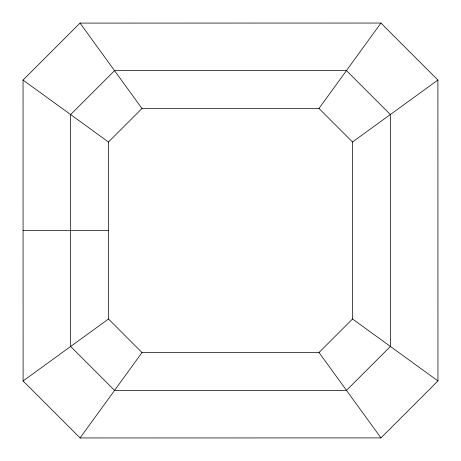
<?xml version="1.0" encoding="UTF-8"?>
<svg xmlns="http://www.w3.org/2000/svg" width="461" height="461" viewBox="0 0 461 461"><rect width="100%" height="100%" fill="white"/><g stroke="black" fill="none" stroke-linecap="round" stroke-linejoin="round"><path stroke-width="0.69" d="M80.07 437.95L380.965 437.904L437.95 380.93L437.904 80.035L380.93 23.05L80.035 23.096L23.05 80.07L23.096 380.965L80.07 437.95L142.005 352.538L319.012 352.509L352.538 318.995L352.509 141.988L318.995 108.462L141.988 108.491L108.462 142.005L108.491 319.012L142.005 352.538M318.995 108.462L380.93 23.05M23.096 380.965L108.491 319.012M352.509 141.988L437.904 80.035M23.073 230.5L108.479 230.5M23.05 80.07L108.462 142.005M352.538 318.995L437.95 380.93M80.035 23.096L141.988 108.491M319.012 352.509L380.965 437.904M114.53 70.642L70.608 114.559L70.642 346.47L114.559 390.392L346.47 390.358L390.392 346.442L390.358 114.53L346.442 70.608L114.53 70.642"/></g></svg>
